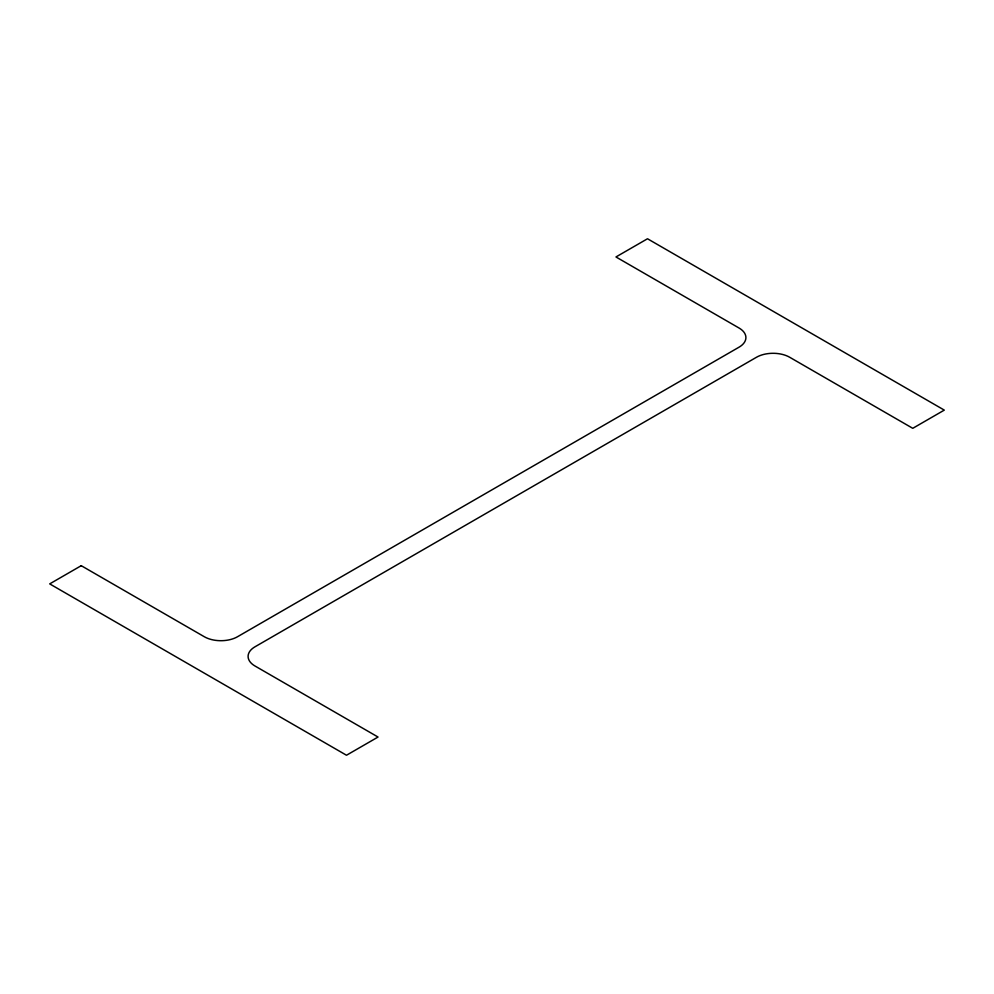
<?xml version="1.0" encoding="UTF-8"?>
<svg xmlns="http://www.w3.org/2000/svg" width="994" height="994" viewBox="0 0 994 994"><rect width="100%" height="100%" fill="white"/><g stroke="black" fill="none" stroke-linecap="round" stroke-linejoin="round"><path stroke-width="1.49" d="M81.235 565.685L49.7 583.888L346.496 755.241L378.043 737.039L254.973 665.992A23.496 13.568 0 0 1 254.973 646.808L756.471 357.268A23.496 13.568 0 0 1 789.696 357.268L912.765 428.315L944.3 410.112L647.504 238.759L615.957 256.961L739.027 328.008A23.496 13.568 0 0 1 739.027 347.192L237.529 636.732A23.496 13.568 0 0 1 204.304 636.732L81.235 565.685"/></g></svg>
